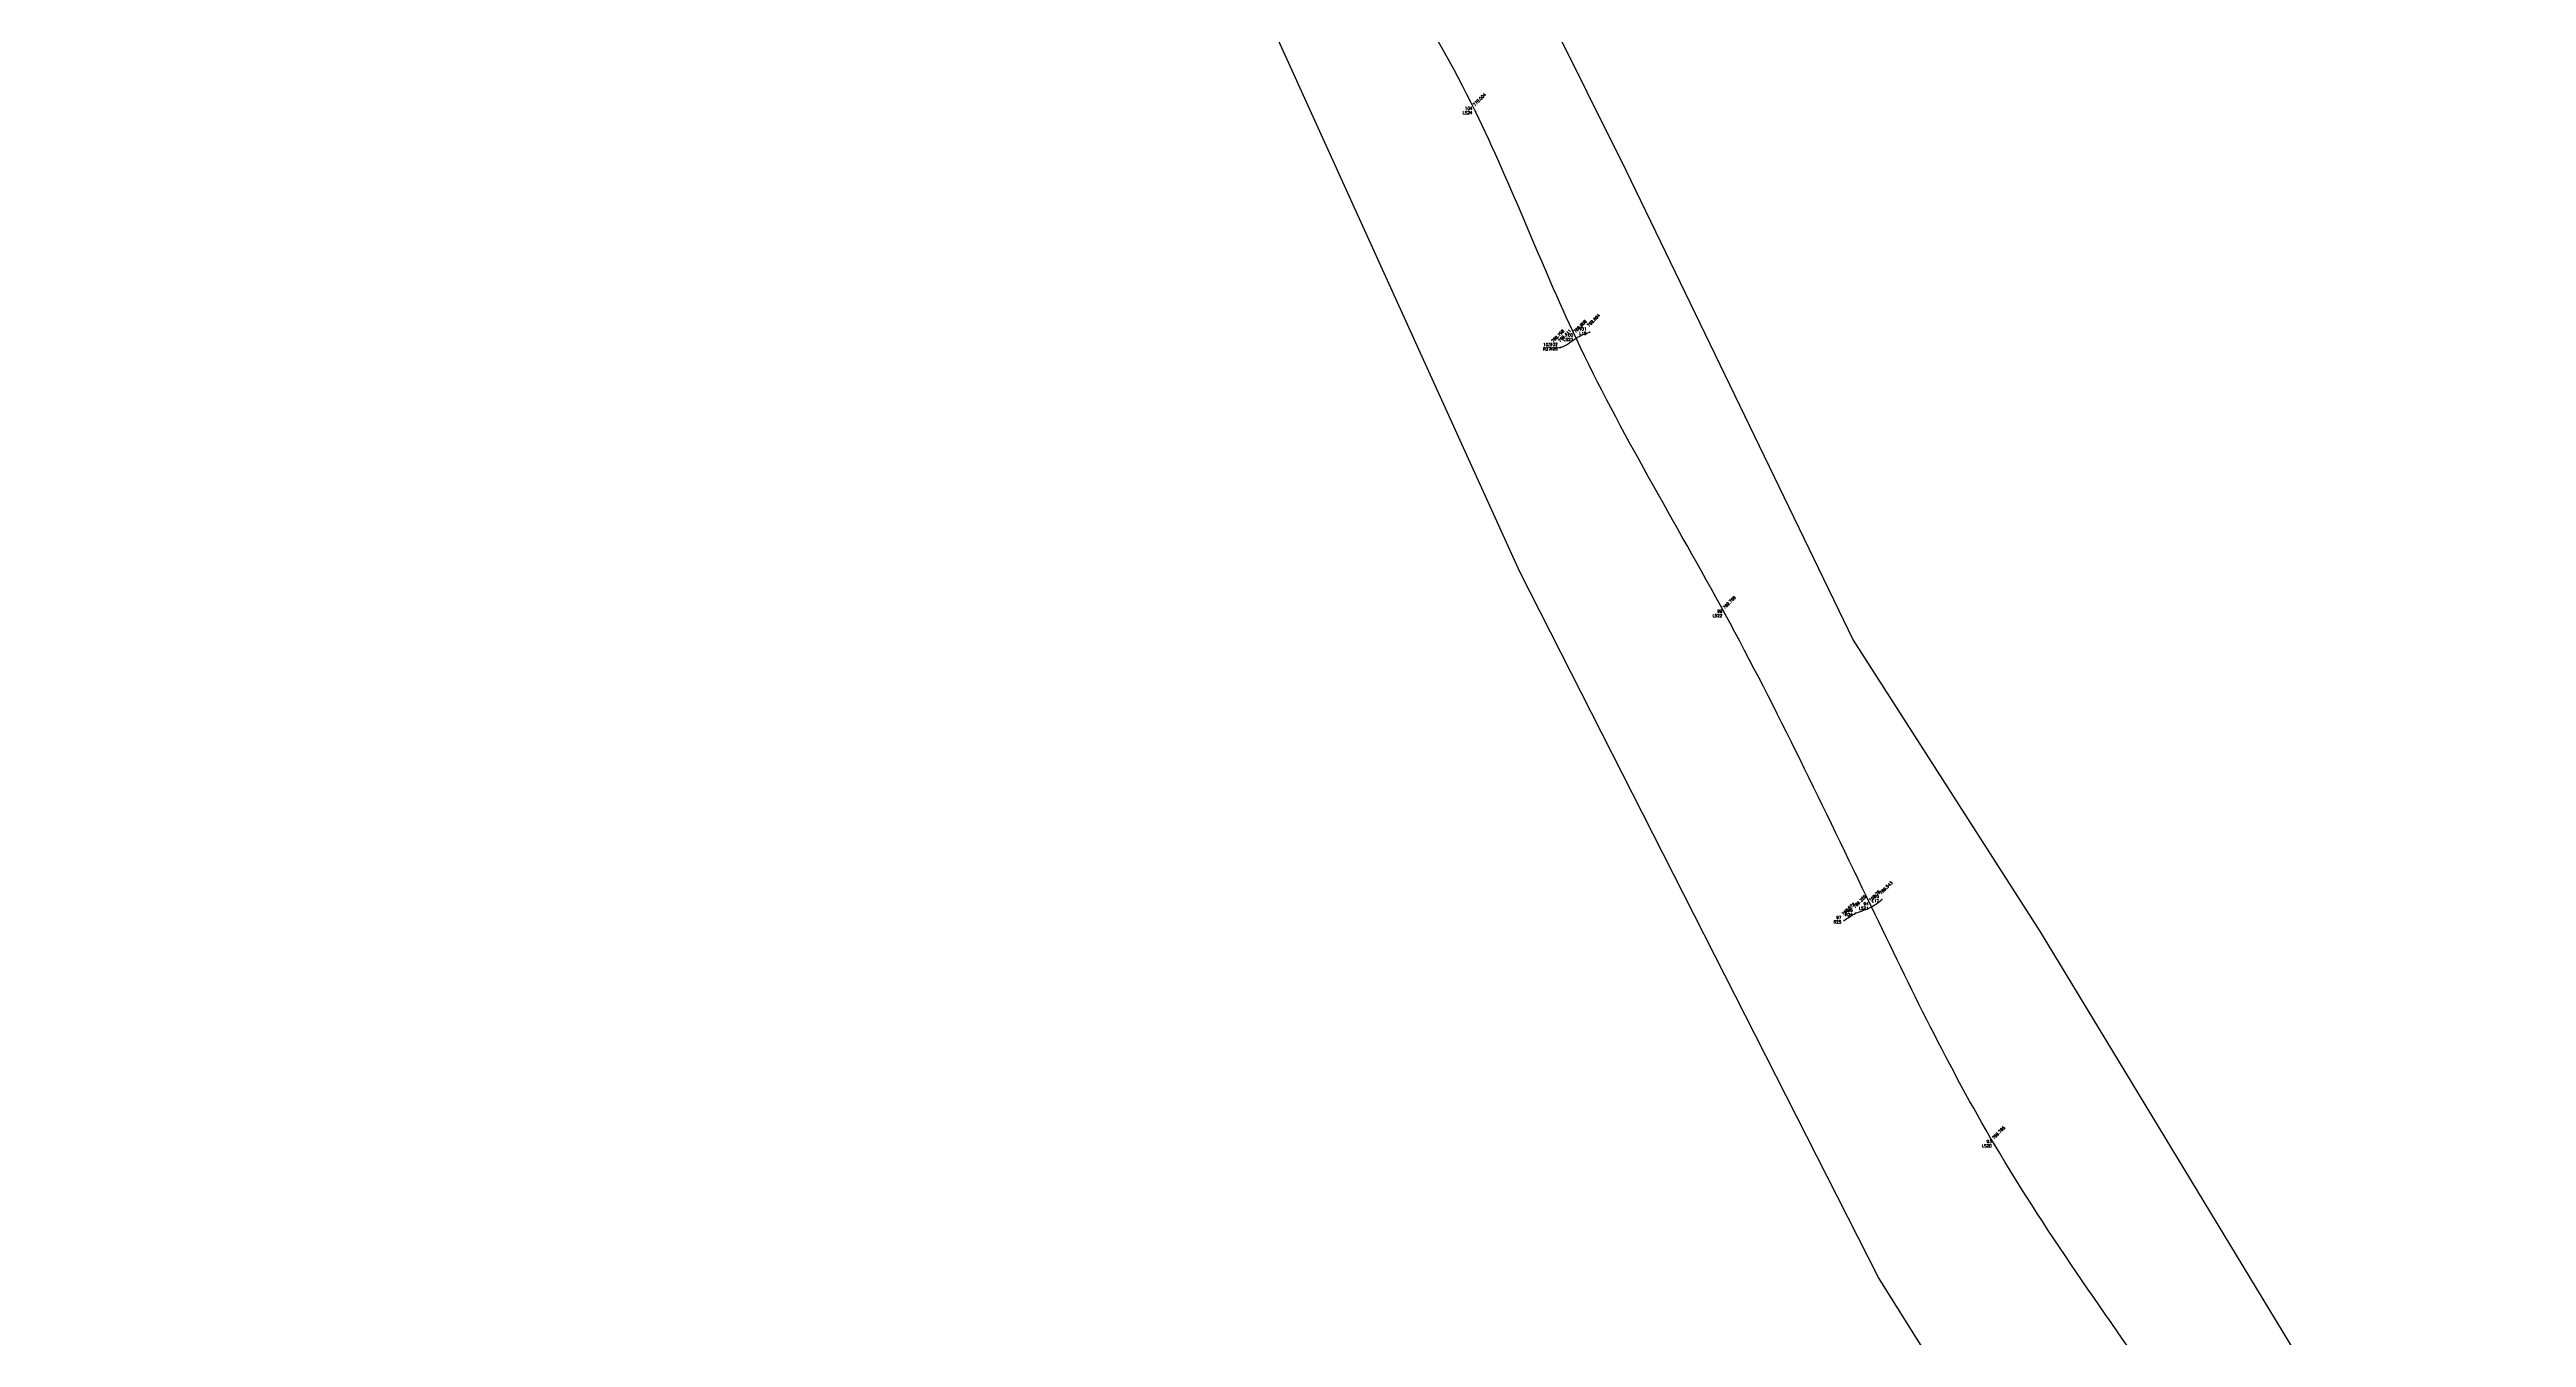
# Model space of a CAD drawing. Header units: millimetres. Extents: x 505 to 14020, y 627 to 6964.
# Drawn here: x 505.3 to 717.8, y 853.2 to 963.7 of the extents above; entities that cross this region are included whole.
import ezdxf
from ezdxf.enums import TextEntityAlignment as Align

# ---------------------------------------------------------------- set-up
doc = ezdxf.new("R2010")
doc.units = ezdxf.units.MM
for name, color, linetype in [('Boundary', 6, 'Continuous'), ('Points', 7, 'Continuous'), ('Points-ELV', 6, 'Continuous'), ('Points-NUM', 4, 'Continuous'), ('Points-TXT', 3, 'Continuous')]:
    doc.layers.add(name, color=color, linetype=linetype)
doc.styles.add('romans', font='romans.shx')

# ---------------------------------------------------------------- blocks, each defined once
blk = doc.blocks.new('POINTS')
at = {"layer": 'Points'}
blk.add_line((0, 0), (0, 0), dxfattribs=at)
blk.add_point((0, 0), dxfattribs=at)
at = {"layer": 'Points-ELV', "style": 'romans'}
blk.add_attdef('ELEV', text='', height=1, rotation=45, dxfattribs=at).set_placement((0, 0), align=Align.BOTTOM_LEFT)
at = {"layer": 'Points-NUM', "style": 'romans'}
blk.add_attdef('PTNUM', text='', height=1, dxfattribs=at).set_placement((0, 0), align=Align.BOTTOM_RIGHT)
at = {"layer": 'Points-TXT', "style": 'romans'}
blk.add_attdef('DESC', text='', height=1, dxfattribs=at).set_placement((0, 0), align=Align.BOTTOM_RIGHT)

msp = doc.modelspace()

# ---------------------------------------------------------------- linework, layer by layer
for points in [[(912.967, 648.71, 769.99), (902.379, 655.921, 769.999), (890.136, 664.768, 770.023), (876.479, 670.736, 769.982), (862.853, 677.391, 770.211), (850.419, 685.514, 770.182), (838.462, 694.46, 770.202), (826.993, 704.031, 770.175), (815.465, 713.515, 770.399), (807.631, 718.67, 770.426), (795.741, 727.771, 770.532), (781.669, 739.228, 770.447), (763.991, 756.343, 770.299), (750.93, 769.497, 770.212), (747.806, 772.493, 769.993), (746.553, 773.723, 769.925), (745.169, 775.329, 769.792), (743.778, 776.627, 769.765), (742.35, 778.051, 769.843), (729.68, 789.929, 769.883), (715.665, 806.134, 770.031), (702.073, 824.88, 769.989), (687.596, 846.578, 770.046), (672.149, 869.737, 769.766), (661.595, 890.131, 769.78), (649.047, 915.245, 769.769), (636.247, 938.94, 769.808), (627.61, 958.402, 770.004), (612.976, 979.791, 770.148), (598.181, 991.529, 770.087), (578.632, 1003.092, 770.164), (561.982, 1014.478, 770.638), (552.136, 1024.014, 770.493), (539.23, 1040.596, 770.264), (525.879, 1055.65, 769.819), (525.282, 1058.47, 770.019), (524.144, 1060.035, 769.993), (522.82, 1061.496, 769.859), (521.551, 1062.902, 769.925), (520.521, 1064.589, 770.049)], [(634.331, 938.118, 769.198), (634.914, 938.147, 769.411), (636.247, 938.94, 769.808), (637.394, 939.458, 769.664)], [(659.259, 888.954, 768.574), (660.235, 889.581, 769.359), (661.595, 890.131, 769.78), (662.492, 890.765, 769.543)]]:
    msp.add_spline(points, degree=3)
at = {"layer": 'Boundary'}
for points in [[(505.844, 1063.552, 0), (518.832, 1074.242, 0), (534.685, 1062.407, 0), (551.111, 1042.746, 0), (565.628, 1025.185, 0), (578.425, 1013.159, 0), (588.357, 1006.86, 0), (605.548, 996.361, 0), (627.146, 980.279, 0), (640.516, 953.364, 0), (660.01, 913.012, 0), (676.054, 888.006, 0), (713.707, 825.892, 0)], [(700.802, 796.745, 0), (662.191, 858.332, 0), (631.433, 918.895, 0), (610.585, 964.8, 0), (591.485, 982.743, 0), (570.474, 991.906, 0), (545.212, 1016.019, 0), (518.854, 1041.979, 0), (505.292, 1063.167, 0)]]:
    msp.add_polyline3d(points, dxfattribs=at)

# ---------------------------------------------------------------- block references
at = {"layer": 'Points', "linetype": 'Continuous'}
ref = msp.add_blockref('POINTS', (627.61, 958.402, 770.004), dxfattribs=at)
ref.add_attrib('PTNUM', '104', dxfattribs={"layer": 'Points-NUM', "height": 0.25, "style": 'romans'}).set_placement((627.36, 958.465, 770.004), align=Align.BOTTOM_RIGHT)
ref.add_attrib('DESC', 'LS24', dxfattribs={"layer": 'Points-TXT', "height": 0.25, "style": 'romans'}).set_placement((627.36, 958.09, 770.004), align=Align.BOTTOM_RIGHT)
ref.add_attrib('ELEV', '770.004', dxfattribs={"layer": 'Points-ELV', "height": 0.25, "rotation": 45, "style": 'romans'}).set_placement((627.61, 958.777, 770.004), align=Align.BOTTOM_LEFT)
ref = msp.add_blockref('POINTS', (634.331, 938.118, 769.198), dxfattribs=at)
ref.add_attrib('PTNUM', '103', dxfattribs={"layer": 'Points-NUM', "height": 0.25, "style": 'romans'}).set_placement((634.081, 938.181, 769.198), align=Align.BOTTOM_RIGHT)
ref.add_attrib('DESC', 'R27', dxfattribs={"layer": 'Points-TXT', "height": 0.25, "style": 'romans'}).set_placement((634.081, 937.806, 769.198), align=Align.BOTTOM_RIGHT)
ref.add_attrib('ELEV', '769.198', dxfattribs={"layer": 'Points-ELV', "height": 0.25, "rotation": 45, "style": 'romans'}).set_placement((634.331, 938.493, 769.198), align=Align.BOTTOM_LEFT)
ref = msp.add_blockref('POINTS', (634.914, 938.147, 769.411), dxfattribs=at)
ref.add_attrib('PTNUM', '102', dxfattribs={"layer": 'Points-NUM', "height": 0.25, "style": 'romans'}).set_placement((634.664, 938.21, 769.411), align=Align.BOTTOM_RIGHT)
ref.add_attrib('DESC', 'R26', dxfattribs={"layer": 'Points-TXT', "height": 0.25, "style": 'romans'}).set_placement((634.664, 937.835, 769.411), align=Align.BOTTOM_RIGHT)
ref.add_attrib('ELEV', '769.411', dxfattribs={"layer": 'Points-ELV', "height": 0.25, "rotation": 45, "style": 'romans'}).set_placement((634.914, 938.522, 769.411), align=Align.BOTTOM_LEFT)
ref = msp.add_blockref('POINTS', (636.247, 938.94, 769.808), dxfattribs=at)
ref.add_attrib('PTNUM', '100', dxfattribs={"layer": 'Points-NUM', "height": 0.25, "style": 'romans'}).set_placement((635.997, 939.003, 769.808), align=Align.BOTTOM_RIGHT)
ref.add_attrib('DESC', 'LS23', dxfattribs={"layer": 'Points-TXT', "height": 0.25, "style": 'romans'}).set_placement((635.997, 938.628, 769.808), align=Align.BOTTOM_RIGHT)
ref.add_attrib('ELEV', '769.808', dxfattribs={"layer": 'Points-ELV', "height": 0.25, "rotation": 45, "style": 'romans'}).set_placement((636.247, 939.315, 769.808), align=Align.BOTTOM_LEFT)
ref = msp.add_blockref('POINTS', (637.394, 939.458, 769.664), dxfattribs=at)
ref.add_attrib('PTNUM', '101', dxfattribs={"layer": 'Points-NUM', "height": 0.25, "style": 'romans'}).set_placement((637.144, 939.521, 769.664), align=Align.BOTTOM_RIGHT)
ref.add_attrib('DESC', 'L18', dxfattribs={"layer": 'Points-TXT', "height": 0.25, "style": 'romans'}).set_placement((637.144, 939.146, 769.664), align=Align.BOTTOM_RIGHT)
ref.add_attrib('ELEV', '769.664', dxfattribs={"layer": 'Points-ELV', "height": 0.25, "rotation": 45, "style": 'romans'}).set_placement((637.394, 939.833, 769.664), align=Align.BOTTOM_LEFT)
ref = msp.add_blockref('POINTS', (649.047, 915.245, 769.769), dxfattribs=at)
ref.add_attrib('PTNUM', '99', dxfattribs={"layer": 'Points-NUM', "height": 0.25, "style": 'romans'}).set_placement((648.797, 915.308, 769.769), align=Align.BOTTOM_RIGHT)
ref.add_attrib('DESC', 'LS22', dxfattribs={"layer": 'Points-TXT', "height": 0.25, "style": 'romans'}).set_placement((648.797, 914.933, 769.769), align=Align.BOTTOM_RIGHT)
ref.add_attrib('ELEV', '769.769', dxfattribs={"layer": 'Points-ELV', "height": 0.25, "rotation": 45, "style": 'romans'}).set_placement((649.047, 915.62, 769.769), align=Align.BOTTOM_LEFT)
ref = msp.add_blockref('POINTS', (659.259, 888.954, 768.574), dxfattribs=at)
ref.add_attrib('PTNUM', '97', dxfattribs={"layer": 'Points-NUM', "height": 0.25, "style": 'romans'}).set_placement((659.009, 889.017, 768.574), align=Align.BOTTOM_RIGHT)
ref.add_attrib('DESC', 'R25', dxfattribs={"layer": 'Points-TXT', "height": 0.25, "style": 'romans'}).set_placement((659.009, 888.642, 768.574), align=Align.BOTTOM_RIGHT)
ref.add_attrib('ELEV', '768.574', dxfattribs={"layer": 'Points-ELV', "height": 0.25, "rotation": 45, "style": 'romans'}).set_placement((659.259, 889.329, 768.574), align=Align.BOTTOM_LEFT)
ref = msp.add_blockref('POINTS', (660.235, 889.581, 769.359), dxfattribs=at)
ref.add_attrib('PTNUM', '96', dxfattribs={"layer": 'Points-NUM', "height": 0.25, "style": 'romans'}).set_placement((659.985, 889.644, 769.359), align=Align.BOTTOM_RIGHT)
ref.add_attrib('DESC', 'R24', dxfattribs={"layer": 'Points-TXT', "height": 0.25, "style": 'romans'}).set_placement((659.985, 889.269, 769.359), align=Align.BOTTOM_RIGHT)
ref.add_attrib('ELEV', '769.359', dxfattribs={"layer": 'Points-ELV', "height": 0.25, "rotation": 45, "style": 'romans'}).set_placement((660.235, 889.956, 769.359), align=Align.BOTTOM_LEFT)
ref = msp.add_blockref('POINTS', (661.595, 890.131, 769.78), dxfattribs=at)
ref.add_attrib('PTNUM', '94', dxfattribs={"layer": 'Points-NUM', "height": 0.25, "style": 'romans'}).set_placement((661.345, 890.194, 769.78), align=Align.BOTTOM_RIGHT)
ref.add_attrib('DESC', 'LS21', dxfattribs={"layer": 'Points-TXT', "height": 0.25, "style": 'romans'}).set_placement((661.345, 889.819, 769.78), align=Align.BOTTOM_RIGHT)
ref.add_attrib('ELEV', '769.78', dxfattribs={"layer": 'Points-ELV', "height": 0.25, "rotation": 45, "style": 'romans'}).set_placement((661.595, 890.506, 769.78), align=Align.BOTTOM_LEFT)
ref = msp.add_blockref('POINTS', (662.492, 890.765, 769.543), dxfattribs=at)
ref.add_attrib('PTNUM', '95', dxfattribs={"layer": 'Points-NUM', "height": 0.25, "style": 'romans'}).set_placement((662.242, 890.828, 769.543), align=Align.BOTTOM_RIGHT)
ref.add_attrib('DESC', 'L17', dxfattribs={"layer": 'Points-TXT', "height": 0.25, "style": 'romans'}).set_placement((662.242, 890.453, 769.543), align=Align.BOTTOM_RIGHT)
ref.add_attrib('ELEV', '769.543', dxfattribs={"layer": 'Points-ELV', "height": 0.25, "rotation": 45, "style": 'romans'}).set_placement((662.492, 891.14, 769.543), align=Align.BOTTOM_LEFT)
ref = msp.add_blockref('POINTS', (672.149, 869.737, 769.766), dxfattribs=at)
ref.add_attrib('PTNUM', '93', dxfattribs={"layer": 'Points-NUM', "height": 0.25, "style": 'romans'}).set_placement((671.899, 869.8, 769.766), align=Align.BOTTOM_RIGHT)
ref.add_attrib('DESC', 'LS20', dxfattribs={"layer": 'Points-TXT', "height": 0.25, "style": 'romans'}).set_placement((671.899, 869.425, 769.766), align=Align.BOTTOM_RIGHT)
ref.add_attrib('ELEV', '769.766', dxfattribs={"layer": 'Points-ELV', "height": 0.25, "rotation": 45, "style": 'romans'}).set_placement((672.149, 870.112, 769.766), align=Align.BOTTOM_LEFT)

doc.saveas('drawing.dxf')
